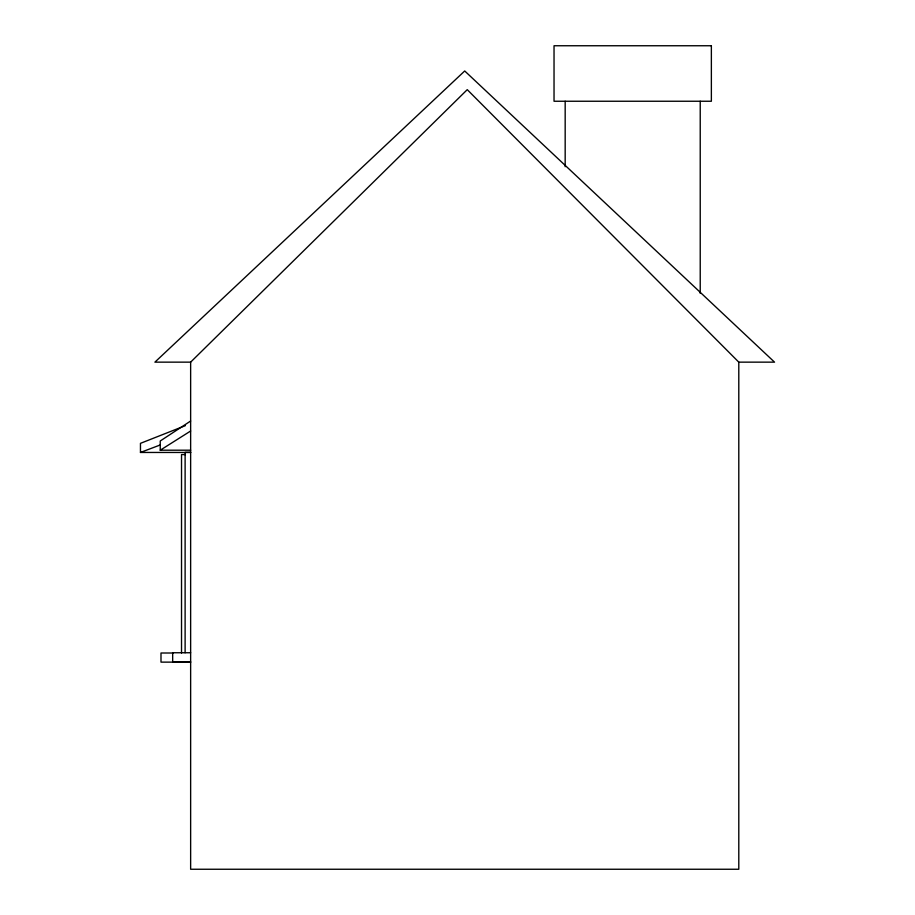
<?xml version="1.0" encoding="UTF-8"?>
<svg xmlns="http://www.w3.org/2000/svg" width="915" height="915" viewBox="0 0 915 915"><rect width="100%" height="100%" fill="white"/><g stroke="black" fill="none" stroke-linecap="round" stroke-linejoin="round"><path stroke-width="1.37" d="M190.64 362.146L467.256 89.659L738.794 362.146L738.794 869.25L190.64 869.25L190.64 362.146L154.91 362.146L464.717 70.97L774.536 362.146L738.794 362.146M190.64 421.026L160.239 440.984L160.239 450.203L190.64 450.203M160.239 450.203L190.64 431.011M185.368 425.647L140.464 443.34L140.464 452.456L190.64 452.456M140.464 452.456L160.274 444.953M190.64 452.342L185.116 452.342L185.116 652.75M185.436 454.572L181.525 454.572L181.525 653.001M190.64 652.75L172.672 652.75L172.672 661.968L190.64 661.968M173.312 653.001L160.994 653.001L160.994 662.128L190.64 662.128M700.227 101.245L700.227 293.36M565.173 101.245L565.173 166.713M711.367 45.75L554.033 45.75L554.033 101.245L711.367 101.245L711.367 45.75"/></g></svg>
